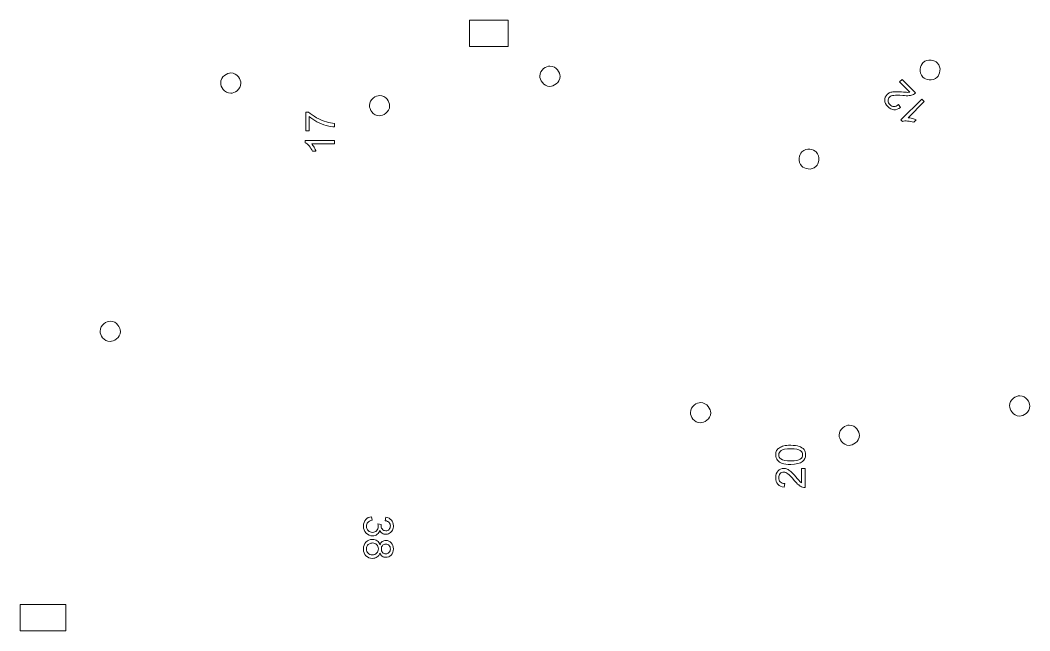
# Model space of a CAD drawing. Header units: centimetres. Extents: x -155 to -3, y 92 to 166.
# Drawn here: x -116.86 to -85.96, y 111.1 to 129.79 of the extents above; entities that cross this region are included whole.
import ezdxf

# ---------------------------------------------------------------- set-up
doc = ezdxf.new("R2010")
doc.units = ezdxf.units.CM
doc.header["$MEASUREMENT"] = 0
doc.layers.add('layer 1', color=7, linetype='Continuous')
doc.layers.add('layer 2', color=7, linetype='Continuous')

msp = doc.modelspace()

# ---------------------------------------------------------------- linework, layer by layer
at = {"layer": 'layer 1', "color": 250, "lineweight": 9}
for points, knots in [([(-89.23305, 128.48787), (-89.08692, 128.63401), (-88.86772, 128.56094), (-88.79465, 128.48787), (-88.64852, 128.34174), (-88.72158, 128.12254), (-88.79465, 128.04946), (-88.94078, 127.90333), (-89.15999, 127.9764), (-89.23305, 128.04946), (-89.37919, 128.1956), (-89.30612, 128.4148), (-89.23305, 128.48787)], [0, 0, 0, 0, 0.25, 0.25, 0.25, 0.5, 0.5, 0.5, 0.75, 0.75, 0.75, 1, 1, 1, 1]), ([(-89.63796, 127.59123), (-89.63796, 127.59123), (-89.94849, 127.90176), (-89.94849, 127.90176), (-89.94849, 127.90176), (-89.87181, 127.97844), (-89.87181, 127.97844), (-89.87181, 127.97844), (-89.45777, 127.5644), (-89.45777, 127.5644), (-89.47694, 127.54523), (-89.49994, 127.5299), (-89.51911, 127.51839), (-89.56129, 127.49923), (-89.60345, 127.48772), (-89.65329, 127.48389), (-89.70696, 127.47622), (-89.77214, 127.48006), (-89.84881, 127.48773), (-89.97533, 127.49923), (-90.06733, 127.49923), (-90.12868, 127.49156), (-90.18618, 127.48772), (-90.22835, 127.46856), (-90.25902, 127.43789), (-90.28969, 127.40722), (-90.30119, 127.37271), (-90.30119, 127.32671), (-90.29736, 127.28454), (-90.28202, 127.2462), (-90.24368, 127.20787), (-90.20535, 127.16953), (-90.16318, 127.15036), (-90.11717, 127.15036), (-90.07117, 127.15036), (-90.02899, 127.16953), (-89.98683, 127.2117), (-89.98683, 127.2117), (-89.92165, 127.12352), (-89.92165, 127.12352), (-89.98682, 127.06601), (-90.052, 127.04684), (-90.121, 127.04685), (-90.18617, 127.05068), (-90.25135, 127.08519), (-90.31269, 127.14652), (-90.37019, 127.20403), (-90.40086, 127.27304), (-90.4047, 127.33821), (-90.40469, 127.40722), (-90.3817, 127.46855), (-90.33186, 127.5184), (-90.30885, 127.5414), (-90.27819, 127.5644), (-90.24368, 127.5759), (-90.20535, 127.59124), (-90.16701, 127.5989), (-90.11717, 127.60273), (-90.05966, 127.60657), (-89.98682, 127.60273), (-89.88715, 127.59507), (-89.79897, 127.59124), (-89.74146, 127.5874), (-89.71463, 127.58357), (-89.68396, 127.58357), (-89.66096, 127.58357), (-89.63796, 127.59123)], [0, 0, 0, 0, 0.04545455, 0.04545455, 0.04545455, 0.09090909, 0.09090909, 0.09090909, 0.13636364, 0.13636364, 0.13636364, 0.18181818, 0.18181818, 0.18181818, 0.22727273, 0.22727273, 0.22727273, 0.27272727, 0.27272727, 0.27272727, 0.31818182, 0.31818182, 0.31818182, 0.36363636, 0.36363636, 0.36363636, 0.40909091, 0.40909091, 0.40909091, 0.45454545, 0.45454545, 0.45454545, 0.5, 0.5, 0.5, 0.54545455, 0.54545455, 0.54545455, 0.59090909, 0.59090909, 0.59090909, 0.63636364, 0.63636364, 0.63636364, 0.68181818, 0.68181818, 0.68181818, 0.72727273, 0.72727273, 0.72727273, 0.77272727, 0.77272727, 0.77272727, 0.81818182, 0.81818182, 0.81818182, 0.86363636, 0.86363636, 0.86363636, 0.90909091, 0.90909091, 0.90909091, 0.95454545, 0.95454545, 0.95454545, 1, 1, 1, 1]), ([(-89.85647, 126.69031), (-89.85647, 126.69031), (-89.90631, 126.74015), (-89.90631, 126.74015), (-89.90631, 126.74015), (-89.26992, 127.37655), (-89.26992, 127.37655), (-89.26992, 127.37655), (-89.19324, 127.29987), (-89.19324, 127.29987), (-89.19324, 127.29987), (-89.68779, 126.80532), (-89.68779, 126.80532), (-89.65329, 126.80149), (-89.61112, 126.79766), (-89.56129, 126.78615), (-89.51528, 126.77082), (-89.46927, 126.75549), (-89.4386, 126.74015), (-89.4386, 126.74015), (-89.51144, 126.66731), (-89.51144, 126.66731), (-89.57662, 126.68648), (-89.63796, 126.70182), (-89.70312, 126.70565), (-89.76447, 126.71331), (-89.81814, 126.70565), (-89.85647, 126.69031)], [0, 0, 0, 0, 0.11111111, 0.11111111, 0.11111111, 0.22222222, 0.22222222, 0.22222222, 0.33333333, 0.33333333, 0.33333333, 0.44444444, 0.44444444, 0.44444444, 0.55555556, 0.55555556, 0.55555556, 0.66666667, 0.66666667, 0.66666667, 0.77777778, 0.77777778, 0.77777778, 0.88888889, 0.88888889, 0.88888889, 1, 1, 1, 1]), ([(-92.93977, 125.75857), (-92.79364, 125.9047), (-92.57444, 125.83164), (-92.50137, 125.75857), (-92.35523, 125.61244), (-92.4283, 125.39323), (-92.50137, 125.32017), (-92.6475, 125.17403), (-92.86671, 125.2471), (-92.93977, 125.32017), (-93.08591, 125.4663), (-93.01284, 125.6855), (-92.93977, 125.75857)], [0, 0, 0, 0, 0.25, 0.25, 0.25, 0.5, 0.5, 0.5, 0.75, 0.75, 0.75, 1, 1, 1, 1]), ([(-106.286, 114.50589), (-106.24263, 114.55468), (-106.18299, 114.58721), (-106.10709, 114.59263), (-106.10709, 114.59263), (-106.09082, 114.4842), (-106.09082, 114.4842), (-106.15046, 114.47336), (-106.19925, 114.45167), (-106.22636, 114.41914), (-106.25347, 114.38661), (-106.26431, 114.34866), (-106.26431, 114.30528), (-106.26431, 114.25107), (-106.24805, 114.20227), (-106.2101, 114.16974), (-106.17757, 114.13179), (-106.13419, 114.11552), (-106.07998, 114.11552), (-106.03118, 114.11552), (-105.98781, 114.13179), (-105.95528, 114.16432), (-105.92275, 114.20227), (-105.90648, 114.24022), (-105.90648, 114.29444), (-105.90648, 114.31613), (-105.91191, 114.34324), (-105.91733, 114.37577), (-105.91733, 114.37577), (-105.81974, 114.3595), (-105.81974, 114.3595), (-105.81974, 114.35408), (-105.81974, 114.34866), (-105.81974, 114.34324), (-105.81974, 114.29986), (-105.80889, 114.25649), (-105.78721, 114.21854), (-105.7601, 114.18059), (-105.72215, 114.16432), (-105.67335, 114.16432), (-105.62998, 114.16432), (-105.59745, 114.17516), (-105.57034, 114.20769), (-105.54865, 114.2348), (-105.53239, 114.26733), (-105.53239, 114.31071), (-105.53239, 114.35408), (-105.54865, 114.39203), (-105.57034, 114.41914), (-105.59745, 114.44625), (-105.6354, 114.46251), (-105.68962, 114.47336), (-105.68962, 114.47336), (-105.67335, 114.58179), (-105.67335, 114.58179), (-105.59745, 114.57095), (-105.54323, 114.53842), (-105.49986, 114.48962), (-105.46191, 114.44625), (-105.44022, 114.38661), (-105.44022, 114.31613), (-105.44022, 114.26733), (-105.45106, 114.22396), (-105.47275, 114.18059), (-105.49444, 114.14263), (-105.52154, 114.1101), (-105.5595, 114.08842), (-105.59745, 114.06673), (-105.6354, 114.05589), (-105.67335, 114.05589), (-105.7113, 114.05589), (-105.74925, 114.06673), (-105.78178, 114.08842), (-105.81431, 114.1101), (-105.836, 114.13721), (-105.85769, 114.18059), (-105.86853, 114.12637), (-105.89564, 114.08299), (-105.93359, 114.05589), (-105.97154, 114.02336), (-106.02034, 114.00709), (-106.07456, 114.00709), (-106.15588, 114.00709), (-106.22094, 114.0342), (-106.27516, 114.09384), (-106.32938, 114.14806), (-106.35648, 114.21854), (-106.35648, 114.31071), (-106.35648, 114.38661), (-106.3348, 114.45167), (-106.286, 114.50589)], [0, 0, 0, 0, 0.03333333, 0.03333333, 0.03333333, 0.06666667, 0.06666667, 0.06666667, 0.1, 0.1, 0.1, 0.13333333, 0.13333333, 0.13333333, 0.16666667, 0.16666667, 0.16666667, 0.2, 0.2, 0.2, 0.23333333, 0.23333333, 0.23333333, 0.26666667, 0.26666667, 0.26666667, 0.3, 0.3, 0.3, 0.33333333, 0.33333333, 0.33333333, 0.36666667, 0.36666667, 0.36666667, 0.4, 0.4, 0.4, 0.43333333, 0.43333333, 0.43333333, 0.46666667, 0.46666667, 0.46666667, 0.5, 0.5, 0.5, 0.53333333, 0.53333333, 0.53333333, 0.56666667, 0.56666667, 0.56666667, 0.6, 0.6, 0.6, 0.63333333, 0.63333333, 0.63333333, 0.66666667, 0.66666667, 0.66666667, 0.7, 0.7, 0.7, 0.73333333, 0.73333333, 0.73333333, 0.76666667, 0.76666667, 0.76666667, 0.8, 0.8, 0.8, 0.83333333, 0.83333333, 0.83333333, 0.86666667, 0.86666667, 0.86666667, 0.9, 0.9, 0.9, 0.93333333, 0.93333333, 0.93333333, 0.96666667, 0.96666667, 0.96666667, 1, 1, 1, 1]), ([(-105.93359, 113.85528), (-105.89564, 113.82818), (-105.86853, 113.7848), (-105.85227, 113.73601), (-105.836, 113.77938), (-105.81431, 113.81191), (-105.78178, 113.8336), (-105.74925, 113.85528), (-105.7113, 113.86613), (-105.66793, 113.86613), (-105.60829, 113.86613), (-105.55407, 113.84444), (-105.50528, 113.79565), (-105.46191, 113.74685), (-105.44022, 113.68721), (-105.44022, 113.61131), (-105.44022, 113.52998), (-105.46191, 113.47034), (-105.5107, 113.42155), (-105.55407, 113.37275), (-105.60829, 113.35107), (-105.67335, 113.35107), (-105.71672, 113.35107), (-105.74925, 113.36191), (-105.78178, 113.3836), (-105.81431, 113.40528), (-105.836, 113.43781), (-105.85227, 113.48119), (-105.86853, 113.42697), (-105.90106, 113.38902), (-105.93901, 113.36191), (-105.98239, 113.32938), (-106.02576, 113.31854), (-106.0854, 113.31854), (-106.1613, 113.31854), (-106.22636, 113.34565), (-106.28058, 113.39986), (-106.32938, 113.45408), (-106.35648, 113.51914), (-106.35648, 113.60589), (-106.35648, 113.69263), (-106.32938, 113.76312), (-106.28058, 113.81733), (-106.22636, 113.87155), (-106.1613, 113.89866), (-106.07998, 113.89866), (-106.02034, 113.89866), (-105.97154, 113.88239), (-105.93359, 113.85528)], [0, 0, 0, 0, 0.0625, 0.0625, 0.0625, 0.125, 0.125, 0.125, 0.1875, 0.1875, 0.1875, 0.25, 0.25, 0.25, 0.3125, 0.3125, 0.3125, 0.375, 0.375, 0.375, 0.4375, 0.4375, 0.4375, 0.5, 0.5, 0.5, 0.5625, 0.5625, 0.5625, 0.625, 0.625, 0.625, 0.6875, 0.6875, 0.6875, 0.75, 0.75, 0.75, 0.8125, 0.8125, 0.8125, 0.875, 0.875, 0.875, 0.9375, 0.9375, 0.9375, 1, 1, 1, 1]), ([(-105.95528, 113.74143), (-105.98781, 113.77396), (-106.03118, 113.79022), (-106.07998, 113.79022), (-106.11251, 113.79022), (-106.14504, 113.7848), (-106.17215, 113.76854), (-106.20468, 113.75769), (-106.22636, 113.73059), (-106.24263, 113.70348), (-106.25889, 113.67095), (-106.26431, 113.64384), (-106.26431, 113.60589), (-106.26431, 113.55167), (-106.24805, 113.5083), (-106.21552, 113.47577), (-106.18299, 113.44324), (-106.13962, 113.42697), (-106.0854, 113.42697), (-106.03118, 113.42697), (-105.98781, 113.44324), (-105.95528, 113.47577), (-105.91733, 113.51372), (-105.90106, 113.55709), (-105.90106, 113.61131), (-105.90106, 113.66552), (-105.91733, 113.7089), (-105.95528, 113.74143)], [0, 0, 0, 0, 0.11111111, 0.11111111, 0.11111111, 0.22222222, 0.22222222, 0.22222222, 0.33333333, 0.33333333, 0.33333333, 0.44444444, 0.44444444, 0.44444444, 0.55555556, 0.55555556, 0.55555556, 0.66666667, 0.66666667, 0.66666667, 0.77777778, 0.77777778, 0.77777778, 0.88888889, 0.88888889, 0.88888889, 1, 1, 1, 1]), ([(-105.57034, 113.71432), (-105.59745, 113.74143), (-105.62998, 113.75769), (-105.66793, 113.75769), (-105.7113, 113.75769), (-105.74383, 113.74143), (-105.77094, 113.71974), (-105.79805, 113.69263), (-105.80889, 113.65468), (-105.80889, 113.60589), (-105.80889, 113.56251), (-105.79805, 113.52456), (-105.77094, 113.49745), (-105.74383, 113.47034), (-105.7113, 113.4595), (-105.67335, 113.4595), (-105.6354, 113.4595), (-105.60287, 113.47034), (-105.57576, 113.50287), (-105.54865, 113.52998), (-105.53239, 113.56251), (-105.53239, 113.60589), (-105.53239, 113.65468), (-105.54865, 113.68721), (-105.57034, 113.71432)], [0, 0, 0, 0, 0.125, 0.125, 0.125, 0.25, 0.25, 0.25, 0.375, 0.375, 0.375, 0.5, 0.5, 0.5, 0.625, 0.625, 0.625, 0.75, 0.75, 0.75, 0.875, 0.875, 0.875, 1, 1, 1, 1])]:
    msp.add_open_spline(points, degree=3, knots=knots, dxfattribs=at)
at = {"layer": 'layer 2', "color": 250, "lineweight": 9}
for points, knots in [([(-101.92696, 128.98723), (-102.32326, 128.98723), (-102.9177, 128.98723), (-103.11585, 128.98723), (-103.11585, 129.25553), (-103.11585, 129.65798), (-103.11585, 129.79213), (-102.71955, 129.79213), (-102.12511, 129.79213), (-101.92696, 129.79213), (-101.92696, 129.52383), (-101.92696, 129.12138), (-101.92696, 128.98723)], [0, 0, 0, 0, 0.25, 0.25, 0.25, 0.5, 0.5, 0.5, 0.75, 0.75, 0.75, 1, 1, 1, 1]), ([(-100.64991, 128.38606), (-100.44324, 128.38606), (-100.33991, 128.17939), (-100.33991, 128.07606), (-100.33991, 127.86939), (-100.54658, 127.76606), (-100.64991, 127.76606), (-100.85658, 127.76606), (-100.95991, 127.97272), (-100.95991, 128.07606), (-100.95991, 128.28272), (-100.75324, 128.38606), (-100.64991, 128.38606)], [0, 0, 0, 0, 0.25, 0.25, 0.25, 0.5, 0.5, 0.5, 0.75, 0.75, 0.75, 1, 1, 1, 1]), ([(-110.41688, 128.1772), (-110.21021, 128.1772), (-110.10688, 127.97053), (-110.10688, 127.8672), (-110.10688, 127.66053), (-110.31354, 127.5572), (-110.41688, 127.5572), (-110.62354, 127.5572), (-110.72688, 127.76386), (-110.72688, 127.8672), (-110.72688, 128.07386), (-110.52021, 128.1772), (-110.41688, 128.1772)], [0, 0, 0, 0, 0.25, 0.25, 0.25, 0.5, 0.5, 0.5, 0.75, 0.75, 0.75, 1, 1, 1, 1]), ([(-105.86592, 127.48606), (-105.65925, 127.48606), (-105.55592, 127.27939), (-105.55592, 127.17606), (-105.55592, 126.96939), (-105.76259, 126.86606), (-105.86592, 126.86606), (-106.07259, 126.86606), (-106.17592, 127.07272), (-106.17592, 127.17606), (-106.17592, 127.38272), (-105.96925, 127.48606), (-105.86592, 127.48606)], [0, 0, 0, 0, 0.25, 0.25, 0.25, 0.5, 0.5, 0.5, 0.75, 0.75, 0.75, 1, 1, 1, 1]), ([(-108.01552, 126.83962), (-108.01552, 126.83962), (-108.01552, 126.40046), (-108.01552, 126.40046), (-108.01552, 126.40046), (-108.12396, 126.40046), (-108.12396, 126.40046), (-108.12396, 126.40046), (-108.12396, 126.98058), (-108.12396, 126.98058), (-108.12396, 126.98058), (-108.03721, 126.98058), (-108.03721, 126.98058), (-107.97215, 126.92095), (-107.89625, 126.86673), (-107.79323, 126.80709), (-107.69564, 126.75287), (-107.59263, 126.7095), (-107.4842, 126.67697), (-107.40829, 126.65528), (-107.32697, 126.63902), (-107.24022, 126.6336), (-107.24022, 126.6336), (-107.24022, 126.52516), (-107.24022, 126.52516), (-107.3107, 126.52516), (-107.39203, 126.54143), (-107.49504, 126.56854), (-107.59263, 126.59564), (-107.69022, 126.6336), (-107.78239, 126.68239), (-107.87456, 126.73119), (-107.95046, 126.7854), (-108.01552, 126.83962)], [0, 0, 0, 0, 0.09090909, 0.09090909, 0.09090909, 0.18181818, 0.18181818, 0.18181818, 0.27272727, 0.27272727, 0.27272727, 0.36363636, 0.36363636, 0.36363636, 0.45454545, 0.45454545, 0.45454545, 0.54545455, 0.54545455, 0.54545455, 0.63636364, 0.63636364, 0.63636364, 0.72727273, 0.72727273, 0.72727273, 0.81818182, 0.81818182, 0.81818182, 0.90909091, 0.90909091, 0.90909091, 1, 1, 1, 1]), ([(-108.14022, 126.04263), (-108.14022, 126.04263), (-108.14022, 126.11311), (-108.14022, 126.11311), (-108.14022, 126.11311), (-107.24022, 126.11311), (-107.24022, 126.11311), (-107.24022, 126.11311), (-107.24022, 126.00468), (-107.24022, 126.00468), (-107.24022, 126.00468), (-107.93962, 126.00468), (-107.93962, 126.00468), (-107.91793, 125.97757), (-107.89082, 125.94504), (-107.86372, 125.90167), (-107.84203, 125.8583), (-107.82034, 125.81492), (-107.8095, 125.78239), (-107.8095, 125.78239), (-107.91251, 125.78239), (-107.91251, 125.78239), (-107.94504, 125.84203), (-107.97757, 125.89625), (-108.02094, 125.94504), (-108.0589, 125.99384), (-108.10227, 126.02637), (-108.14022, 126.04263)], [0, 0, 0, 0, 0.11111111, 0.11111111, 0.11111111, 0.22222222, 0.22222222, 0.22222222, 0.33333333, 0.33333333, 0.33333333, 0.44444444, 0.44444444, 0.44444444, 0.55555556, 0.55555556, 0.55555556, 0.66666667, 0.66666667, 0.66666667, 0.77777778, 0.77777778, 0.77777778, 0.88888889, 0.88888889, 0.88888889, 1, 1, 1, 1]), ([(-114.10676, 120.57825), (-113.9001, 120.57825), (-113.79676, 120.37158), (-113.79676, 120.26825), (-113.79676, 120.06158), (-114.00343, 119.95825), (-114.10676, 119.95825), (-114.31343, 119.95825), (-114.41676, 120.16491), (-114.41676, 120.26825), (-114.41676, 120.47491), (-114.2101, 120.57825), (-114.10676, 120.57825)], [0, 0, 0, 0, 0.25, 0.25, 0.25, 0.5, 0.5, 0.5, 0.75, 0.75, 0.75, 1, 1, 1, 1]), ([(-96.04025, 118.08814), (-95.83358, 118.08814), (-95.73025, 117.88147), (-95.73025, 117.77814), (-95.73025, 117.57147), (-95.93692, 117.46814), (-96.04025, 117.46814), (-96.24692, 117.46814), (-96.35025, 117.67481), (-96.35025, 117.77814), (-96.35025, 117.98481), (-96.14358, 118.08814), (-96.04025, 118.08814)], [0, 0, 0, 0, 0.25, 0.25, 0.25, 0.5, 0.5, 0.5, 0.75, 0.75, 0.75, 1, 1, 1, 1]), ([(-86.27328, 118.297), (-86.06661, 118.297), (-85.96328, 118.09034), (-85.96328, 117.987), (-85.96328, 117.78034), (-86.16995, 117.677), (-86.27328, 117.677), (-86.47995, 117.677), (-86.58328, 117.88367), (-86.58328, 117.987), (-86.58328, 118.19367), (-86.37661, 118.297), (-86.27328, 118.297)], [0, 0, 0, 0, 0.25, 0.25, 0.25, 0.5, 0.5, 0.5, 0.75, 0.75, 0.75, 1, 1, 1, 1]), ([(-91.48929, 117.397), (-91.28262, 117.397), (-91.17929, 117.19034), (-91.17929, 117.087), (-91.17929, 116.88034), (-91.38596, 116.777), (-91.48929, 116.777), (-91.69596, 116.777), (-91.79929, 116.98367), (-91.79929, 117.087), (-91.79929, 117.29367), (-91.59262, 117.397), (-91.48929, 117.397)], [0, 0, 0, 0, 0.25, 0.25, 0.25, 0.5, 0.5, 0.5, 0.75, 0.75, 0.75, 1, 1, 1, 1]), ([(-92.91613, 116.28179), (-92.99203, 116.22757), (-93.11131, 116.19504), (-93.27938, 116.19504), (-93.38781, 116.19504), (-93.47456, 116.20589), (-93.53962, 116.22757), (-93.60468, 116.24926), (-93.65347, 116.28179), (-93.686, 116.32516), (-93.72396, 116.36854), (-93.74022, 116.42275), (-93.74022, 116.48781), (-93.74022, 116.53661), (-93.72938, 116.57998), (-93.71311, 116.61793), (-93.69143, 116.65589), (-93.66432, 116.68299), (-93.62637, 116.70468), (-93.58841, 116.72637), (-93.54504, 116.74805), (-93.49082, 116.7589), (-93.44203, 116.77516), (-93.37155, 116.78058), (-93.27938, 116.78058), (-93.17637, 116.78058), (-93.08962, 116.76974), (-93.02456, 116.74805), (-92.9595, 116.72637), (-92.9107, 116.69384), (-92.87275, 116.65046), (-92.84022, 116.60709), (-92.82396, 116.55287), (-92.82396, 116.48781), (-92.82396, 116.40107), (-92.85106, 116.33601), (-92.91613, 116.28179)], [0, 0, 0, 0, 0.08333333, 0.08333333, 0.08333333, 0.16666667, 0.16666667, 0.16666667, 0.25, 0.25, 0.25, 0.33333333, 0.33333333, 0.33333333, 0.41666667, 0.41666667, 0.41666667, 0.5, 0.5, 0.5, 0.58333333, 0.58333333, 0.58333333, 0.66666667, 0.66666667, 0.66666667, 0.75, 0.75, 0.75, 0.83333333, 0.83333333, 0.83333333, 0.91666667, 0.91666667, 0.91666667, 1, 1, 1, 1]), ([(-93.58299, 116.36311), (-93.52878, 116.32516), (-93.42576, 116.30348), (-93.27938, 116.30348), (-93.13299, 116.30348), (-93.0354, 116.31974), (-92.98661, 116.35769), (-92.93781, 116.39022), (-92.91613, 116.4336), (-92.91613, 116.48781), (-92.91613, 116.54203), (-92.93781, 116.5854), (-92.98661, 116.61793), (-93.0354, 116.65589), (-93.13299, 116.67215), (-93.27938, 116.67215), (-93.43119, 116.67215), (-93.52878, 116.65589), (-93.57757, 116.61793), (-93.62094, 116.5854), (-93.64805, 116.54203), (-93.64805, 116.48781), (-93.64805, 116.4336), (-93.62637, 116.39022), (-93.58299, 116.36311)], [0, 0, 0, 0, 0.125, 0.125, 0.125, 0.25, 0.25, 0.25, 0.375, 0.375, 0.375, 0.5, 0.5, 0.5, 0.625, 0.625, 0.625, 0.75, 0.75, 0.75, 0.875, 0.875, 0.875, 1, 1, 1, 1]), ([(-92.94866, 115.63119), (-92.94866, 115.63119), (-92.94866, 116.07034), (-92.94866, 116.07034), (-92.94866, 116.07034), (-92.84022, 116.07034), (-92.84022, 116.07034), (-92.84022, 116.07034), (-92.84022, 115.4848), (-92.84022, 115.4848), (-92.86733, 115.4848), (-92.89444, 115.49022), (-92.91613, 115.49564), (-92.9595, 115.51191), (-92.99745, 115.5336), (-93.0354, 115.56613), (-93.07878, 115.59866), (-93.12215, 115.64745), (-93.17094, 115.70709), (-93.25227, 115.80468), (-93.31733, 115.86974), (-93.36613, 115.90769), (-93.4095, 115.94564), (-93.45287, 115.96191), (-93.49625, 115.96191), (-93.53962, 115.96191), (-93.57215, 115.94564), (-93.60468, 115.91311), (-93.63179, 115.88058), (-93.64805, 115.84263), (-93.64805, 115.78842), (-93.64805, 115.7342), (-93.63179, 115.69083), (-93.59926, 115.6583), (-93.56673, 115.62577), (-93.52335, 115.6095), (-93.46372, 115.6095), (-93.46372, 115.6095), (-93.47998, 115.50107), (-93.47998, 115.50107), (-93.56673, 115.50649), (-93.62637, 115.53902), (-93.67516, 115.58781), (-93.71853, 115.63661), (-93.74022, 115.70709), (-93.74022, 115.79384), (-93.74022, 115.87516), (-93.71311, 115.94564), (-93.66974, 115.99444), (-93.62094, 116.04324), (-93.56131, 116.07034), (-93.49082, 116.07034), (-93.45829, 116.07034), (-93.42034, 116.06492), (-93.38781, 116.04866), (-93.34986, 116.03239), (-93.31733, 116.01071), (-93.27938, 115.97818), (-93.236, 115.94022), (-93.18721, 115.88601), (-93.12215, 115.8101), (-93.06251, 115.74504), (-93.02456, 115.70167), (-93.00829, 115.67998), (-92.98661, 115.6583), (-92.97034, 115.64203), (-92.94866, 115.63119)], [0, 0, 0, 0, 0.04545455, 0.04545455, 0.04545455, 0.09090909, 0.09090909, 0.09090909, 0.13636364, 0.13636364, 0.13636364, 0.18181818, 0.18181818, 0.18181818, 0.22727273, 0.22727273, 0.22727273, 0.27272727, 0.27272727, 0.27272727, 0.31818182, 0.31818182, 0.31818182, 0.36363636, 0.36363636, 0.36363636, 0.40909091, 0.40909091, 0.40909091, 0.45454545, 0.45454545, 0.45454545, 0.5, 0.5, 0.5, 0.54545455, 0.54545455, 0.54545455, 0.59090909, 0.59090909, 0.59090909, 0.63636364, 0.63636364, 0.63636364, 0.68181818, 0.68181818, 0.68181818, 0.72727273, 0.72727273, 0.72727273, 0.77272727, 0.77272727, 0.77272727, 0.81818182, 0.81818182, 0.81818182, 0.86363636, 0.86363636, 0.86363636, 0.90909091, 0.90909091, 0.90909091, 0.95454545, 0.95454545, 0.95454545, 1, 1, 1, 1]), ([(-116.86267, 111.90695), (-116.39718, 111.90695), (-115.69894, 111.90695), (-115.4662, 111.90695), (-115.4662, 111.63866), (-115.4662, 111.23621), (-115.4662, 111.10206), (-115.93169, 111.10206), (-116.62993, 111.10206), (-116.86267, 111.10206), (-116.86267, 111.37036), (-116.86267, 111.7728), (-116.86267, 111.90695)], [0, 0, 0, 0, 0.25, 0.25, 0.25, 0.5, 0.5, 0.5, 0.75, 0.75, 0.75, 1, 1, 1, 1])]:
    msp.add_open_spline(points, degree=3, knots=knots, dxfattribs=at)

doc.saveas('drawing.dxf')
